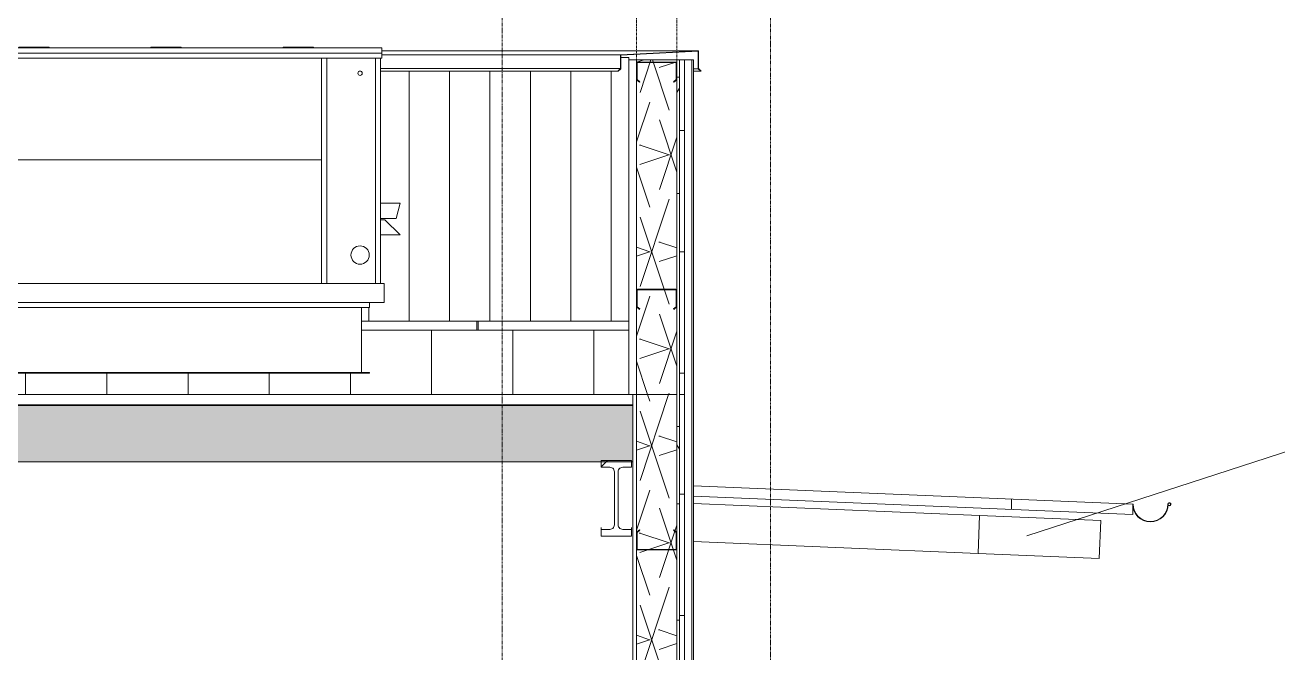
# Model space of a CAD drawing. Header units: inches. Extents: x 21386 to 98546, y -290 to 853.
# Drawn here: x 29546.6 to 29794.8, y 124.3 to 248.6 of the extents above; entities that cross this region are included whole.
import ezdxf

# ---------------------------------------------------------------- set-up
doc = ezdxf.new("R2010")
doc.units = ezdxf.units.IN
doc.header["$MEASUREMENT"] = 0
doc.linetypes.add('Dash Dot 3_16_', pattern=[0.3125, 0.1875, -0.0625, 0, -0.0625])
doc.linetypes.add('Grid Line 1_2_', pattern=[0.875, 0.5, -0.125, 0.125, -0.125])
for name, color, linetype, lineweight in [('A-ANNO-IDEN', 131, 'Continuous', 9), ('A-ANNO-SYMB', 150, 'Continuous', 9), ('A-CLNG', 13, 'Continuous', 13), ('A-CLNG-PATT', 13, 'Continuous', 25), ('A-ROOF', 132, 'Continuous', 13), ('A-ROOF-OTLN', 132, 'Continuous', 9), ('A-ROOF-PATT', 132, 'Continuous', 13), ('A-WALL', 113, 'Continuous', 13), ('A-WALL-PATT', 111, 'Continuous', 25), ('M-EQPM', 50, 'Continuous', 13), ('S-BEAM', 12, 'Continuous', 13), ('S-GRID', 1, 'Continuous', 9)]:
    doc.layers.add(name, color=color, linetype=linetype, lineweight=lineweight)
pattern_1 = [(0, (22033.272, 107.706), (0, 24), []), (90, (22033.272, 107.706), (-24, 1e-15), [])]
pattern_2 = [(0, (22033.272, 107.706), (30.72, 7.68), [2.534, -20.506, 2.534, -20.506, -122.88]), (0, (22033.272, 107.706), (30.72, 7.68), [-46.08, 2.534, -43.546, 2.534, -20.506, -53.76]), (0, (22033.272, 107.706), (30.72, 7.68), [-115.2, 2.534, -12.826, 2.534, -35.866]), (120, (22044.792, 111.546), (-22.011075, 22.7643004), [2.534, -20.506, 2.534, -20.506, -122.88]), (120, (22044.792, 111.546), (-22.011075, 22.7643004), [-46.08, 2.534, -43.546, 2.534, -20.506, -53.76]), (120, (22044.792, 111.546), (-22.011075, 22.7643004), [-115.2, 2.534, -12.826, 2.534, -35.866]), (240, (22048.632, 126.906), (-8.708925, -30.4443004), [2.534, -20.506, 2.534, -20.506, -122.88]), (240, (22048.632, 126.906), (-8.708925, -30.4443004), [-46.08, 2.534, -43.546, 2.534, -20.506, -53.76]), (240, (22048.632, 126.906), (-8.708925, -30.4443004), [-115.2, 2.534, -12.826, 2.534, -35.866])]
pattern_3 = [(161.57, (22034.232, 108.666), (-7.6802237, -0.0009796), [0, -54.643, 6.067, 0]), (18.43, (22032.312, 108.666), (-7.6802237, 0.0009796), [0, -54.643, 6.067, 0]), (108.43, (22034.232, 108.666), (3.8382953, -19.2013653), [18.211, -42.499]), (71.57, (22032.312, 108.666), (3.8382953, 19.2013653), [18.211, -42.499])]
pattern_4 = [(45, (22033.272, 107.706), (-19.007, 19.007), []), (45, (22033.272, 136.506), (-19.007, 19.007), [])]

# ---------------------------------------------------------------- blocks, each defined once
blk = doc.blocks.new('W-Wide Flange - 1_-5_-1341919-Building Section - North_South looking East _ Clinic')
at = {"layer": 'S-BEAM', "lineweight": 9}
h = blk.add_hatch(dxfattribs=at)
h.set_pattern_fill('FP_17', color=8, style=0, pattern_type=2)
h.set_pattern_definition(pattern_4)
h.paths.add_polyline_path([(22782.13, 147.41), (22786.3, 147.41), (22786.3, 148.77), (22784.37, 148.79), (22784.01, 148.97), (22783.77, 149.28), (22783.68, 149.67), (22783.7, 160.37), (22783.87, 160.73), (22784.18, 160.97), (22784.57, 161.06), (22786.3, 161.06), (22786.3, 162.42), (22780.3, 162.42), (22780.3, 161.06), (22782.24, 161.04), (22782.59, 160.87), (22782.84, 160.56), (22782.93, 160.17), (22782.91, 149.46), (22782.73, 149.11), (22782.42, 148.86), (22782.04, 148.77), (22780.3, 148.77), (22780.3, 147.41)], flags=0)
at = {"layer": 'S-BEAM', "color": 7}
for p, q in [((22786.3, 162.42), (22780.3, 162.42)), ((22780.3, 162.42), (22780.3, 161.06)), ((22786.3, 161.06), (22786.3, 162.42)), ((22780.3, 161.06), (22782.04, 161.06)), ((22782.93, 160.17), (22782.93, 149.66)), ((22783.68, 149.66), (22783.68, 160.17)), ((22784.57, 161.06), (22786.3, 161.06)), ((22782.04, 148.77), (22780.3, 148.77)), ((22780.3, 148.77), (22780.3, 147.41)), ((22780.3, 147.41), (22786.3, 147.41)), ((22786.3, 148.77), (22784.57, 148.77)), ((22786.3, 147.41), (22786.3, 148.77))]:
    blk.add_line(p, q, dxfattribs=at)
at = {"layer": 'S-BEAM', "color": 8, "lineweight": 9}
for p, q in [((22780.3, 149.12), (22780.3, 148.77)), ((22786.3, 148.77), (22786.3, 149.12))]:
    blk.add_line(p, q, dxfattribs=at)
at = {"layer": 'S-BEAM', "color": 7, "flags": 128}
for points in [[(22782.04, 161.06), (22782.24, 161.04), (22782.42, 160.97), (22782.59, 160.87), (22782.73, 160.73), (22782.84, 160.56), (22782.91, 160.37), (22782.93, 160.17)], [(22783.68, 160.17), (22783.7, 160.37), (22783.77, 160.56), (22783.87, 160.73), (22784.01, 160.87), (22784.18, 160.97), (22784.37, 161.04), (22784.57, 161.06)], [(22782.93, 149.66), (22782.91, 149.46), (22782.84, 149.28), (22782.73, 149.11), (22782.59, 148.97), (22782.42, 148.86), (22782.24, 148.79), (22782.04, 148.77)], [(22784.57, 148.77), (22784.37, 148.79), (22784.18, 148.86), (22784.01, 148.97), (22783.87, 149.11), (22783.77, 149.28), (22783.7, 149.46), (22783.68, 149.66)]]:
    blk.add_lwpolyline(points, dxfattribs=at)
blk = doc.blocks.new('Girt_C - 8_D-1782473-Building Section - North_South looking East _ Clinic')
at = {"layer": 'S-BEAM', "color": 7}
for p, q in [((22787.3, 241.11), (22787.3, 237.8)), ((22787.41, 237.85), (22787.41, 241.11)), ((22795.12, 241.3), (22787.49, 241.3)), ((22787.49, 241.19), (22795.12, 241.19)), ((22795.19, 241.11), (22795.19, 237.85)), ((22795.3, 237.8), (22795.3, 241.11)), ((22787.3, 237.8), (22787.88, 237.31)), ((22787.95, 237.4), (22787.41, 237.85)), ((22787.88, 237.31), (22787.95, 237.4)), ((22795.19, 237.85), (22794.66, 237.4)), ((22794.66, 237.4), (22794.73, 237.31)), ((22794.73, 237.31), (22795.3, 237.8))]:
    blk.add_line(p, q, dxfattribs=at)
for centre, radius, start, end in [((22787.49, 241.11), 0.188, 90, 180), ((22787.49, 241.11), 0.0782, 90, 176.9576), ((22795.12, 241.11), 0.188, 0, 90), ((22795.12, 241.11), 0.0782, 2.1227, 90)]:
    blk.add_arc(centre, radius, start, end, dxfattribs=at)
blk = doc.blocks.new('Girt_C - 8_D-1781644-Building Section - North_South looking East _ Clinic')
at = {"layer": 'S-BEAM', "lineweight": 9}
h = blk.add_hatch(dxfattribs=at)
h.set_pattern_fill('FP_17', color=8, style=0, pattern_type=2)
h.set_pattern_definition(pattern_4)
h.paths.add_polyline_path([(22787.49, 144.69), (22795.12, 144.69), (22795.12, 144.8), (22787.49, 144.79)], flags=0)
h.paths.add_polyline_path([(22795.19, 144.87), (22795.3, 144.88), (22795.3, 148.19), (22794.73, 148.67), (22794.66, 148.59), (22795.19, 148.14)], flags=0)
h.paths.add_polyline_path([(22787.41, 144.87), (22787.41, 148.14), (22787.95, 148.59), (22787.88, 148.67), (22787.3, 148.19), (22787.3, 144.88)], flags=0)
at = {"layer": 'S-BEAM', "color": 7}
for p, q in [((22787.88, 148.67), (22787.3, 148.19)), ((22787.3, 148.19), (22787.3, 144.88)), ((22787.41, 148.14), (22787.95, 148.59)), ((22787.41, 144.87), (22787.41, 148.14)), ((22787.95, 148.59), (22787.88, 148.67)), ((22794.73, 148.67), (22794.66, 148.59)), ((22794.66, 148.59), (22795.19, 148.14)), ((22795.3, 148.19), (22794.73, 148.67)), ((22795.19, 148.14), (22795.19, 144.87)), ((22795.3, 144.88), (22795.3, 148.19)), ((22795.12, 144.8), (22787.49, 144.8)), ((22787.49, 144.69), (22795.12, 144.69))]:
    blk.add_line(p, q, dxfattribs=at)
for centre, radius, start, end in [((22787.49, 144.88), 0.188, 180, 270), ((22787.49, 144.88), 0.0782, 182.1227, 270), ((22795.12, 144.88), 0.188, 270, 0), ((22795.12, 144.88), 0.0782, 270, 356.9576)]:
    blk.add_arc(centre, radius, start, end, dxfattribs=at)
blk = doc.blocks.new('Girt_C - 8_D-V40-Building Section - North_South looking East _ Clinic')
at = {"layer": 'S-BEAM', "color": 7}
for p, q in [((22787.3, 196.11), (22787.3, 192.8)), ((22787.41, 192.85), (22787.41, 196.11)), ((22795.12, 196.3), (22787.49, 196.3)), ((22787.49, 196.19), (22795.12, 196.19)), ((22795.19, 196.11), (22795.19, 192.85)), ((22795.3, 192.8), (22795.3, 196.11)), ((22787.3, 192.8), (22787.88, 192.31)), ((22787.95, 192.4), (22787.41, 192.85)), ((22787.88, 192.31), (22787.95, 192.4)), ((22795.19, 192.85), (22794.66, 192.4)), ((22794.66, 192.4), (22794.73, 192.31)), ((22794.73, 192.31), (22795.3, 192.8))]:
    blk.add_line(p, q, dxfattribs=at)
for centre, radius, start, end in [((22787.49, 196.11), 0.188, 90, 180), ((22787.49, 196.11), 0.0782, 90, 176.9576), ((22795.12, 196.11), 0.188, 0, 90), ((22795.12, 196.11), 0.0782, 2.1227, 90)]:
    blk.add_arc(centre, radius, start, end, dxfattribs=at)
blk = doc.blocks.new('Dimension Lumber - 5_5 x 7_5 Glulam-1730133-Building Section - North_South looking East _ Clinic')
at = {"layer": 'S-BEAM', "color": 8, "lineweight": 9}
for p, q in [((22855.28, 151.51), (22879.29, 150.51)), ((22879.29, 150.51), (22878.98, 143.01)), ((22878.98, 143.01), (22854.97, 144.01))]:
    blk.add_line(p, q, dxfattribs=at)
blk = doc.blocks.new('Dimension Lumber - 5_5 x 7_5 Glulam-1780657-Building Section - North_South looking East _ Clinic')
at = {"layer": 'S-BEAM', "color": 8, "lineweight": 9}
for p, q in [((22798.62, 153.87), (22855.28, 151.51)), ((22855.28, 151.51), (22854.97, 144.01)), ((22854.97, 144.01), (22798.62, 146.36))]:
    blk.add_line(p, q, dxfattribs=at)
blk = doc.blocks.new('AHU-Rooftop-Carrier 48TC 15-28 ton - TC017-1749339-Building Section - North_South looking East _ Clinic')
at = {"layer": 'M-EQPM', "color": 8, "lineweight": 9}
for p, q in [((22651.4, 243.08), (22651.4, 244.08)), ((22651.4, 244.08), (22736.83, 244.08)), ((22664.93, 244.21), (22670.93, 244.21)), ((22664.93, 244.08), (22664.93, 244.21)), ((22670.93, 244.21), (22670.93, 244.08)), ((22691.12, 244.21), (22697.12, 244.21)), ((22691.12, 244.08), (22691.12, 244.21)), ((22697.12, 244.21), (22697.12, 244.08)), ((22717.3, 244.21), (22723.3, 244.21)), ((22717.3, 244.08), (22717.3, 244.21)), ((22723.3, 244.21), (22723.3, 244.08)), ((22736.83, 244.08), (22736.83, 243.08)), ((22651.4, 242.08), (22651.4, 243.08)), ((22651.4, 243.08), (22736.83, 243.08)), ((22651.65, 242.08), (22651.4, 242.08)), ((22651.65, 242.08), (22736.58, 242.08)), ((22651.65, 197.46), (22651.65, 242.08)), ((22652.65, 242.08), (22652.65, 197.46)), ((22724.93, 242.08), (22724.93, 197.46)), ((22725.93, 242.08), (22725.93, 197.46)), ((22735.58, 242.08), (22735.58, 197.46)), ((22736.83, 242.08), (22736.58, 242.08)), ((22736.58, 242.08), (22736.58, 197.46)), ((22736.83, 243.08), (22736.83, 242.08)), ((22652.65, 221.96), (22724.93, 221.96)), ((22736.58, 213.33), (22740.46, 213.33)), ((22740.46, 213.33), (22739.71, 210.33)), ((22739.71, 210.33), (22736.58, 210.33)), ((22736.58, 210.08), (22737.46, 210.08)), ((22737.46, 210.08), (22740.46, 207.08)), ((22740.46, 207.08), (22736.58, 207.08)), ((22650.93, 193.71), (22650.93, 197.46)), ((22650.93, 197.46), (22651.65, 197.46)), ((22651.65, 197.46), (22736.58, 197.46)), ((22736.58, 197.46), (22737.3, 197.46)), ((22737.3, 197.46), (22737.3, 193.71)), ((22737.3, 193.71), (22650.93, 193.71)), ((22653.8, 193.71), (22734.43, 193.71)), ((22653.8, 192.71), (22653.8, 193.71)), ((22734.43, 193.71), (22734.43, 192.71)), ((22655.43, 192.71), (22653.8, 192.71)), ((22655.43, 192.71), (22732.8, 192.71)), ((22655.43, 179.83), (22655.43, 192.71)), ((22734.43, 192.71), (22732.8, 192.71)), ((22732.8, 192.71), (22732.8, 179.83)), ((22653.8, 179.71), (22653.8, 179.83)), ((22653.8, 179.83), (22655.43, 179.83)), ((22734.43, 179.71), (22653.8, 179.71)), ((22655.43, 179.83), (22732.8, 179.83)), ((22732.8, 179.83), (22734.43, 179.83)), ((22734.43, 179.83), (22734.43, 179.71))]:
    blk.add_line(p, q, dxfattribs=at)
for centre, radius in [((22732.55, 239.08), 0.438), ((22732.55, 203.08), 1.81)]:
    blk.add_circle(centre, radius, dxfattribs=at)

msp = doc.modelspace()

# ---------------------------------------------------------------- hatches: boundary and pattern name
at = {"layer": 'A-CLNG-PATT', "lineweight": 9}
h = msp.add_hatch(dxfattribs=at)
h.set_pattern_fill('FP_21', color=8, style=0, pattern_type=2)
h.set_pattern_definition(pattern_3)
h.paths.add_polyline_path([(28734.33, 162.17), (29666.95, 162.17), (29666.95, 173.3), (27771.95, 173.3), (27771.95, 162.17), (28733.7, 162.17)], flags=0)
at = {"layer": 'A-ROOF-PATT', "lineweight": 9}
h = msp.add_hatch(dxfattribs=at)
h.set_pattern_fill('FP_22', color=8, style=0, pattern_type=2)
h.set_pattern_definition([(90, (180.953, -760.156), (-16.082, 1e-15), [])])
h.paths.add_polyline_path([(27769.45, 175.44), (29666.2, 175.46), (29666.2, 188.22), (29613.2, 188.22), (29613.2, 179.83), (29614.83, 179.83), (29614.83, 179.71), (29534.2, 179.71), (29534.2, 179.83), (29535.83, 179.83), (29535.83, 188.22), (29440.77, 188.22), (29440.77, 177.08), (29396.77, 177.08), (29396.77, 187.08), (29361.45, 187.08), (29361.45, 188.22), (29328.95, 188.15), (29328.95, 182.6), (29269.45, 182.6), (29269.45, 188.72), (29253.2, 188.7), (29253.2, 187.71), (29250.95, 187.71), (29250.95, 187.44), (29234.45, 187.44), (29234.45, 186.63), (29233.88, 186.15), (29233.81, 186.23), (29233.81, 187.44), (29232.4, 187.44), (29232.38, 176.41), (29231.32, 176.35), (29228.5, 176.41), (29228.5, 187.44), (29227.1, 187.44), (29227.03, 186.15), (29226.45, 186.68), (29226.45, 187.44), (29225.95, 187.44), (29225.95, 176.44), (29223.14, 176.44), (29223.14, 187.44), (28002.2, 187.45), (28002.2, 187.6), (27769.45, 187.6), (27769.45, 183.85)], flags=0)
at = {"layer": 'A-WALL-PATT', "lineweight": 9}
h = msp.add_hatch(dxfattribs=at)
h.set_pattern_fill('FP_28', color=8, style=0, pattern_type=2)
h.set_pattern_definition([(90, (22446.678, 146.25), (-8, 5e-16), [])])
h.paths.add_polyline_path([(29328.95, 190), (29361.45, 190), (29361.45, 239.46), (29328.95, 239.46), (29328.95, 193.61)], flags=0)
h.paths.add_polyline_path([(29662.53, 190), (29666.2, 190), (29666.2, 242.2), (29664.58, 242.2), (29664.52, 239.91), (29663.97, 239.46), (29616.99, 239.46), (29616.99, 213.33), (29620.86, 213.33), (29620.11, 210.33), (29616.99, 210.33), (29616.99, 210.08), (29617.86, 210.08), (29620.86, 207.08), (29616.99, 207.08), (29616.99, 197.46), (29617.7, 197.46), (29617.7, 193.71), (29614.83, 193.71), (29614.83, 192.71), (29613.2, 192.71), (29613.2, 190), (29643.16, 190)], flags=0)
h.paths.add_polyline_path([(29535.83, 190), (29535.83, 192.71), (29534.2, 192.71), (29534.2, 193.71), (29531.33, 193.71), (29531.33, 197.46), (29532.05, 197.46), (29532.05, 239.46), (29424.83, 239.46), (29424.83, 228.71), (29440.77, 228.71), (29440.77, 190), (29534.2, 190)], flags=0)
h = msp.add_hatch(dxfattribs=at)
h.set_pattern_fill('FP_21', color=8, style=0, pattern_type=2)
h.set_pattern_definition(pattern_3)
h.paths.add_polyline_path([(29675.7, 175.44), (29675.7, 241.75), (29667.7, 241.75), (29667.7, 175.44)], flags=0)
h = msp.add_hatch(dxfattribs=at)
h.set_pattern_fill('FP_20', color=8, style=0, pattern_type=2)
h.set_pattern_definition(pattern_2)
h.paths.add_polyline_path([(29676.2, 175.44), (29676.2, 241.75), (29675.7, 241.75), (29675.7, 175.44)], flags=0)
h = msp.add_hatch(dxfattribs=at)
h.set_pattern_fill('FP_19', color=8, style=0, pattern_type=2)
h.set_pattern_definition(pattern_1)
h.paths.add_polyline_path([(29677.2, 175.44), (29677.2, 241.75), (29676.2, 241.75), (29676.2, 175.44)], flags=0)
h = msp.add_hatch(dxfattribs=at)
h.set_pattern_fill('FP_30', color=8, style=0, pattern_type=2)
h.set_pattern_definition([(0, (22446.93, 146.5), (-193, 193), [48, -145]), (90, (22446.93, 146.5), (-193, 1e-14), [96.25, -96.75]), (180, (22494.93, 242.75), (-193, 193), [48, -145]), (90, (22494.93, 146.5), (-193, 1e-14), [96.25, -96.75]), (180, (22494.93, 243), (-193, 193), [48, -145]), (90, (22494.93, 243), (-193, 1e-14), [96.25, -96.75]), (0, (22446.93, 339.25), (-193, 193), [48, -145]), (90, (22446.93, 243), (-193, 1e-14), [96.25, -96.75]), (0, (22495.18, 194.5), (-193, 193), [48, -145]), (90, (22495.18, 146.25), (-193, 1e-14), [48.25, -144.75]), (90, (22543.18, 146.25), (-193, 1e-14), [48.25, -144.75]), (0, (22495.18, 291), (-193, 193), [48, -145]), (90, (22495.18, 194.75), (-193, 1e-14), [96.25, -96.75]), (180, (22543.18, 194.75), (-193, 193), [48, -145]), (90, (22543.18, 194.75), (-193, 1e-14), [96.25, -96.75]), (90, (22495.18, 291.25), (-193, 1e-14), [48, -145]), (180, (22543.18, 291.25), (-193, 193), [48, -145]), (90, (22543.18, 291.25), (-193, 1e-14), [48, -145]), (0, (22543.43, 146.5), (-193, 193), [48, -145]), (90, (22543.43, 146.5), (-193, 1e-14), [96.25, -96.75]), (180, (22591.43, 242.75), (-193, 193), [48, -145]), (90, (22591.43, 146.5), (-193, 1e-14), [96.25, -96.75]), (180, (22591.43, 243), (-193, 193), [48, -145]), (90, (22591.43, 243), (-193, 1e-14), [96.25, -96.75]), (180, (22591.43, 339.25), (-193, 193), [48, -145]), (90, (22543.43, 243), (-193, 1e-14), [96.25, -96.75]), (0, (22591.68, 194.5), (-193, 193), [48, -145]), (90, (22591.68, 146.25), (-193, 1e-14), [48.25, -144.75]), (90, (22639.68, 146.25), (-193, 1e-14), [48.25, -144.75]), (0, (22591.68, 291), (-193, 193), [48, -145]), (90, (22591.68, 194.75), (-193, 1e-14), [96.25, -96.75]), (180, (22639.68, 194.75), (-193, 193), [48, -145]), (90, (22639.68, 194.75), (-193, 1e-14), [96.25, -96.75]), (90, (22591.68, 291.25), (-193, 1e-14), [48, -145]), (180, (22639.68, 291.25), (-193, 193), [48, -145]), (90, (22639.68, 291.25), (-193, 1e-14), [48, -145])])
h.paths.add_polyline_path([(29532.77, 160.44), (29532.77, 162.17), (29490.97, 162.17), (29526.97, 160.68)], flags=0)
h.paths.add_polyline_path([(29440.77, 188.22), (29535.83, 188.22), (29535.83, 190), (29440.77, 190), (29440.77, 189.4)], flags=0)
h.paths.add_polyline_path([(29361.45, 188.22), (29361.45, 190), (29328.95, 189.99), (29328.95, 188.22), (29333.32, 188.22)], flags=0)
h.paths.add_polyline_path([(29613.2, 188.22), (29666.2, 188.22), (29666.2, 190), (29613.2, 190), (29613.2, 188.5)], flags=0)
h = msp.add_hatch(dxfattribs=at)
h.set_pattern_fill('FP_21', color=8, style=0, pattern_type=2)
h.set_pattern_definition(pattern_3)
h.paths.add_polyline_path([(29675.7, 0), (29675.7, 175.44), (29667.7, 175.44), (29667.7, 0)], flags=0)
h = msp.add_hatch(dxfattribs=at)
h.set_pattern_fill('FP_20', color=8, style=0, pattern_type=2)
h.set_pattern_definition(pattern_2)
h.paths.add_polyline_path([(29675.7, 0), (29676.2, 0), (29676.2, 175.44), (29675.7, 175.44), (29675.7, 8.07)], flags=0)
h = msp.add_hatch(dxfattribs=at)
h.set_pattern_fill('FP_19', color=8, style=0, pattern_type=2)
h.set_pattern_definition(pattern_1)
h.paths.add_polyline_path([(29677.2, 0), (29677.2, 175.44), (29676.2, 175.44), (29676.2, 0)], flags=0)

# ---------------------------------------------------------------- linework, layer by layer
at = {"layer": 'A-ANNO-IDEN', "color": 153}
msp.add_line((29745.06, 147.48), (29945.66, 212.76), dxfattribs=at)
at = {"layer": 'A-ANNO-SYMB', "linetype": 'Dash Dot 3_16_'}
for p, q in [((29641.08, 261.25), (29641.08, -26.28)), ((29694.27, -26.28), (29694.27, 261.25))]:
    msp.add_line(p, q, dxfattribs=at)
at = {"layer": 'A-CLNG', "color": 7}
for p, q in [((29666.95, 173.3), (27771.95, 173.3)), ((29236.95, 162.17), (29666.95, 162.17))]:
    msp.add_line(p, q, dxfattribs=at)
at = {"layer": 'A-ROOF', "color": 8, "lineweight": 9}
for p, q in [((29666.2, 188.22), (29613.2, 188.22)), ((29766.02, 153.75), (29679.02, 157.37)), ((29679.02, 155.37), (29766.02, 151.74)), ((29742.02, 152.74), (29742.02, 154.75)), ((29766.02, 153.75), (29766.02, 151.74))]:
    msp.add_line(p, q, dxfattribs=at)
at = {"layer": 'A-ROOF', "color": 7}
for p, q in [((29666.95, 175.44), (27769.45, 175.44)), ((29666.95, 173.43), (29666.95, 175.44)), ((27769.45, 173.43), (29666.95, 173.43))]:
    msp.add_line(p, q, dxfattribs=at)
at = {"layer": 'A-ROOF-OTLN', "color": 8}
for p, q in [((29766.08, 153.75), (29766.02, 153.75)), ((29773.12, 153.55), (29773.07, 153.5))]:
    msp.add_line(p, q, dxfattribs=at)
for centre, radius, start, end in [((29773.26, 153.75), 0.306, 232.159, 180), ((29773.26, 153.75), 0.243, 234.011, 180), ((29769.52, 153.75), 3.5, 180, 360), ((29769.52, 153.75), 3.44, 180, 0)]:
    msp.add_arc(centre, radius, start, end, dxfattribs=at)
at = {"layer": 'A-WALL', "color": 8, "lineweight": 9}
for p, q in [((29680.02, 243.5), (29617.24, 243.5)), ((29664.52, 242.69), (29617.24, 242.69)), ((29666.2, 242.2), (29664.57, 242.2)), ((29666.2, 241.75), (29666.2, 242.2)), ((29664.52, 240), (29616.99, 240)), ((29664.02, 239.5), (29616.99, 239.5)), ((29664.06, 239.46), (29616.99, 239.46)), ((29679.95, 239.97), (29679.02, 239.97)), ((29680.47, 239.46), (29679.02, 239.46)), ((29613.2, 190), (29666.2, 190))]:
    msp.add_line(p, q, dxfattribs=at)
at = {"layer": 'A-WALL', "color": 7}
for p, q in [((29680.02, 243.5), (29664.52, 242.69)), ((29664.58, 242.63), (29679.95, 243.43)), ((29679.95, 243.43), (29679.95, 239.97)), ((29680.02, 240), (29680.02, 243.5)), ((29664.52, 242.69), (29664.52, 240)), ((29664.58, 239.97), (29664.58, 242.63)), ((29679.02, 241.75), (29666.2, 241.75)), ((29666.2, 241.75), (29666.2, 175.44)), ((29667.7, 0), (29667.7, 241.75)), ((29675.7, 0), (29675.7, 241.75)), ((29676.2, 0), (29676.2, 241.75)), ((29677.2, 0), (29677.2, 241.75)), ((29678.7, 0), (29678.7, 241.75)), ((29679.02, 0), (29679.02, 241.75)), ((29664.52, 240), (29664.02, 239.5)), ((29664.02, 239.5), (29664.06, 239.46)), ((29664.06, 239.46), (29664.58, 239.97)), ((29679.95, 239.97), (29680.47, 239.46)), ((29680.52, 239.5), (29680.02, 240)), ((29680.47, 239.46), (29680.52, 239.5)), ((29666.95, 175.44), (29675.7, 175.44)), ((29677.2, 175.44), (29676.2, 175.44)), ((29666.95, 173.43), (29666.95, 0))]:
    msp.add_line(p, q, dxfattribs=at)
at = {"layer": 'S-GRID', "linetype": 'Grid Line 1_2_'}
for p, q in [((29667.7, -273.16), (29667.7, 738.66)), ((29667.7, -273.16), (29667.7, 738.66)), ((29675.7, -273.16), (29675.7, 738.66)), ((29675.7, -273.16), (29675.7, 738.66))]:
    msp.add_line(p, q, dxfattribs=at)

# ---------------------------------------------------------------- block references
at = {"layer": 'M-EQPM', "color": 8, "lineweight": 9}
msp.add_blockref('AHU-Rooftop-Carrier 48TC 15-28 ton - TC017-1749339-Building Section - North_South looking East _ Clinic', (6880.4, 0), dxfattribs=at)
at = {"layer": 'S-BEAM', "color": 8, "lineweight": 9}
for name in ['Girt_C - 8_D-1782473-Building Section - North_South looking East _ Clinic', 'Girt_C - 8_D-V40-Building Section - North_South looking East _ Clinic', 'W-Wide Flange - 1_-5_-1341919-Building Section - North_South looking East _ Clinic', 'Dimension Lumber - 5_5 x 7_5 Glulam-1780657-Building Section - North_South looking East _ Clinic', 'Dimension Lumber - 5_5 x 7_5 Glulam-1730133-Building Section - North_South looking East _ Clinic', 'Girt_C - 8_D-1781644-Building Section - North_South looking East _ Clinic']:
    msp.add_blockref(name, (6880.4, 0), dxfattribs=at)

doc.saveas('drawing.dxf')
